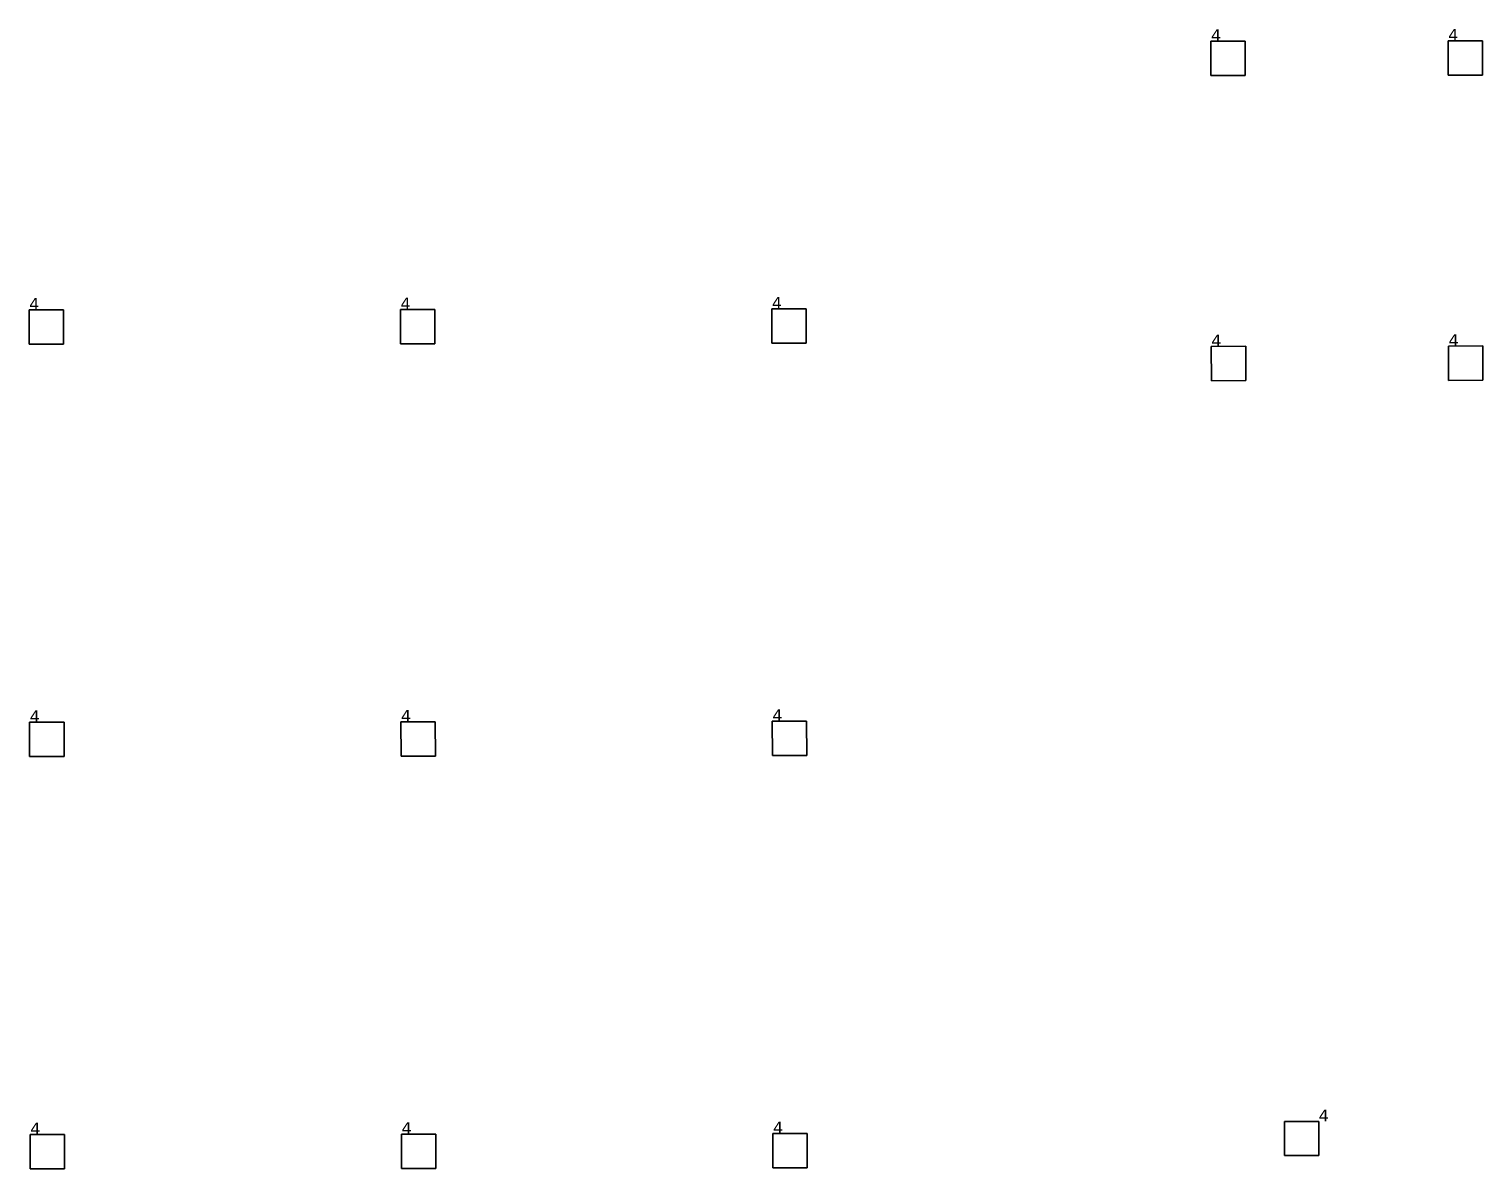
# Model space of a CAD drawing. Header units: inches. Extents: x -3 to 1235, y -1 to 963.
# Drawn here: x 81.75 to 103.97, y 84.53 to 101.96 of the extents above; entities that cross this region are included whole.
import ezdxf

# ---------------------------------------------------------------- set-up
doc = ezdxf.new("R2010")
doc.units = ezdxf.units.IN
doc.header["$MEASUREMENT"] = 0
doc.layers.add('DLX_TERR_LUM', color=7, linetype='Continuous', true_color=0x000000)
doc.layers.add('DLX_TERR_LUMKEY_IDX', color=7, linetype='Continuous', true_color=0x7f7f7f)
doc.styles.add('TableTextStyle', font='')
doc.styles.get('TableTextStyle').set_extended_font_data('VERDANA.TTF')

msp = doc.modelspace()

# ---------------------------------------------------------------- linework, layer by layer
at = {"layer": 'DLX_TERR_LUM'}
for points in [[(99.814, 101.773, 0), (100.34, 101.774, 0)], [(100.34, 101.774, 0), (99.814, 101.773, 0)], [(100.34, 101.774, 0), (99.814, 101.773, 0)], [(99.814, 101.773, 0), (100.34, 101.774, 0)], [(99.815, 101.248, 0), (99.814, 101.773, 0)], [(99.814, 101.773, 0), (99.814, 101.773, 0)], [(99.814, 101.773, 0), (99.815, 101.248, 0)], [(99.814, 101.773, 0), (99.814, 101.773, 0)], [(99.814, 101.773, 0), (99.815, 101.248, 0)], [(99.815, 101.248, 0), (99.814, 101.773, 0)], [(100.34, 101.774, 0), (100.34, 101.774, 0)], [(100.34, 101.774, 0), (100.34, 101.249, 0)], [(100.34, 101.249, 0), (100.34, 101.774, 0)], [(100.34, 101.774, 0), (100.34, 101.774, 0)], [(100.34, 101.249, 0), (100.34, 101.774, 0)], [(100.34, 101.774, 0), (100.34, 101.249, 0)], [(103.44, 101.778, 0), (103.965, 101.779, 0)], [(103.965, 101.779, 0), (103.44, 101.778, 0)], [(103.965, 101.779, 0), (103.44, 101.778, 0)], [(103.44, 101.778, 0), (103.965, 101.779, 0)], [(103.441, 101.253, 0), (103.44, 101.778, 0)], [(103.44, 101.778, 0), (103.44, 101.778, 0)], [(103.44, 101.778, 0), (103.441, 101.253, 0)], [(103.44, 101.778, 0), (103.44, 101.778, 0)], [(103.44, 101.778, 0), (103.441, 101.253, 0)], [(103.441, 101.253, 0), (103.44, 101.778, 0)], [(103.965, 101.779, 0), (103.965, 101.779, 0)], [(103.965, 101.779, 0), (103.966, 101.254, 0)], [(103.966, 101.254, 0), (103.965, 101.779, 0)], [(103.965, 101.779, 0), (103.965, 101.779, 0)], [(103.966, 101.254, 0), (103.965, 101.779, 0)], [(103.965, 101.779, 0), (103.966, 101.254, 0)], [(100.34, 101.249, 0), (99.815, 101.248, 0)], [(99.815, 101.248, 0), (100.34, 101.249, 0)], [(99.815, 101.248, 0), (100.34, 101.249, 0)], [(100.34, 101.249, 0), (99.815, 101.248, 0)], [(99.815, 101.248, 0), (99.815, 101.248, 0)], [(99.815, 101.248, 0), (99.815, 101.248, 0)], [(100.34, 101.249, 0), (100.34, 101.249, 0)], [(100.34, 101.249, 0), (100.34, 101.249, 0)], [(103.966, 101.254, 0), (103.441, 101.253, 0)], [(103.441, 101.253, 0), (103.966, 101.254, 0)], [(103.441, 101.253, 0), (103.966, 101.254, 0)], [(103.966, 101.254, 0), (103.441, 101.253, 0)], [(103.441, 101.253, 0), (103.441, 101.253, 0)], [(103.441, 101.253, 0), (103.441, 101.253, 0)], [(103.966, 101.254, 0), (103.966, 101.254, 0)], [(103.966, 101.254, 0), (103.966, 101.254, 0)], [(81.752, 97.141, 0), (81.751, 97.666, 0)], [(81.751, 97.666, 0), (81.751, 97.666, 0)], [(81.751, 97.666, 0), (81.752, 97.141, 0)], [(81.751, 97.666, 0), (82.276, 97.666, 0)], [(82.276, 97.666, 0), (81.751, 97.666, 0)], [(81.751, 97.666, 0), (81.751, 97.666, 0)], [(82.276, 97.666, 0), (81.751, 97.666, 0)], [(81.751, 97.666, 0), (81.752, 97.141, 0)], [(81.752, 97.141, 0), (81.751, 97.666, 0)], [(81.751, 97.666, 0), (82.276, 97.666, 0)], [(82.276, 97.666, 0), (82.276, 97.666, 0)], [(82.276, 97.666, 0), (82.277, 97.141, 0)], [(82.277, 97.141, 0), (82.276, 97.666, 0)], [(82.276, 97.666, 0), (82.276, 97.666, 0)], [(82.277, 97.141, 0), (82.276, 97.666, 0)], [(82.276, 97.666, 0), (82.277, 97.141, 0)], [(87.427, 97.673, 0), (87.952, 97.674, 0)], [(87.952, 97.674, 0), (87.427, 97.673, 0)], [(87.952, 97.674, 0), (87.427, 97.673, 0)], [(87.427, 97.673, 0), (87.952, 97.674, 0)], [(87.428, 97.148, 0), (87.427, 97.673, 0)], [(87.427, 97.673, 0), (87.427, 97.673, 0)], [(87.427, 97.673, 0), (87.428, 97.148, 0)], [(87.427, 97.673, 0), (87.427, 97.673, 0)], [(87.427, 97.673, 0), (87.428, 97.148, 0)], [(87.428, 97.148, 0), (87.427, 97.673, 0)], [(87.952, 97.674, 0), (87.952, 97.674, 0)], [(87.952, 97.674, 0), (87.953, 97.149, 0)], [(87.953, 97.149, 0), (87.952, 97.674, 0)], [(87.952, 97.674, 0), (87.952, 97.674, 0)], [(87.953, 97.149, 0), (87.952, 97.674, 0)], [(87.952, 97.674, 0), (87.953, 97.149, 0)], [(93.103, 97.681, 0), (93.628, 97.682, 0)], [(93.628, 97.682, 0), (93.103, 97.681, 0)], [(93.628, 97.682, 0), (93.103, 97.681, 0)], [(93.103, 97.681, 0), (93.628, 97.682, 0)], [(93.103, 97.156, 0), (93.103, 97.681, 0)], [(93.103, 97.681, 0), (93.103, 97.681, 0)], [(93.103, 97.681, 0), (93.103, 97.156, 0)], [(93.103, 97.681, 0), (93.103, 97.681, 0)], [(93.103, 97.681, 0), (93.103, 97.156, 0)], [(93.103, 97.156, 0), (93.103, 97.681, 0)], [(93.628, 97.682, 0), (93.628, 97.682, 0)], [(93.628, 97.682, 0), (93.628, 97.157, 0)], [(93.628, 97.157, 0), (93.628, 97.682, 0)], [(93.628, 97.682, 0), (93.628, 97.682, 0)], [(93.628, 97.157, 0), (93.628, 97.682, 0)], [(93.628, 97.682, 0), (93.628, 97.157, 0)], [(82.277, 97.141, 0), (81.752, 97.141, 0)], [(81.752, 97.141, 0), (81.752, 97.141, 0)], [(81.752, 97.141, 0), (82.277, 97.141, 0)], [(81.752, 97.141, 0), (81.752, 97.141, 0)], [(81.752, 97.141, 0), (82.277, 97.141, 0)], [(82.277, 97.141, 0), (81.752, 97.141, 0)], [(82.277, 97.141, 0), (82.277, 97.141, 0)], [(82.277, 97.141, 0), (82.277, 97.141, 0)], [(87.953, 97.149, 0), (87.428, 97.148, 0)], [(87.428, 97.148, 0), (87.953, 97.149, 0)], [(87.428, 97.148, 0), (87.953, 97.149, 0)], [(87.953, 97.149, 0), (87.428, 97.148, 0)], [(87.428, 97.148, 0), (87.428, 97.148, 0)], [(87.428, 97.148, 0), (87.428, 97.148, 0)], [(87.953, 97.149, 0), (87.953, 97.149, 0)], [(87.953, 97.149, 0), (87.953, 97.149, 0)], [(93.628, 97.157, 0), (93.103, 97.156, 0)], [(93.103, 97.156, 0), (93.628, 97.157, 0)], [(93.103, 97.156, 0), (93.628, 97.157, 0)], [(93.628, 97.157, 0), (93.103, 97.156, 0)], [(93.103, 97.156, 0), (93.103, 97.156, 0)], [(93.103, 97.156, 0), (93.103, 97.156, 0)], [(93.628, 97.157, 0), (93.628, 97.157, 0)], [(93.628, 97.157, 0), (93.628, 97.157, 0)], [(99.821, 97.108, 0), (100.346, 97.109, 0)], [(100.346, 97.109, 0), (99.821, 97.108, 0)], [(100.346, 97.109, 0), (99.821, 97.108, 0)], [(99.821, 97.108, 0), (100.346, 97.109, 0)], [(99.822, 96.583, 0), (99.821, 97.108, 0)], [(99.821, 97.108, 0), (99.821, 97.108, 0)], [(99.821, 97.108, 0), (99.822, 96.583, 0)], [(99.821, 97.108, 0), (99.821, 97.108, 0)], [(99.821, 97.108, 0), (99.822, 96.583, 0)], [(99.822, 96.583, 0), (99.821, 97.108, 0)], [(100.346, 97.109, 0), (100.346, 97.109, 0)], [(100.346, 97.109, 0), (100.347, 96.584, 0)], [(100.347, 96.584, 0), (100.346, 97.109, 0)], [(100.346, 97.109, 0), (100.346, 97.109, 0)], [(100.347, 96.584, 0), (100.346, 97.109, 0)], [(100.346, 97.109, 0), (100.347, 96.584, 0)], [(103.447, 97.113, 0), (103.972, 97.114, 0)], [(103.972, 97.114, 0), (103.447, 97.113, 0)], [(103.972, 97.114, 0), (103.447, 97.113, 0)], [(103.447, 97.113, 0), (103.972, 97.114, 0)], [(103.447, 96.588, 0), (103.447, 97.113, 0)], [(103.447, 97.113, 0), (103.447, 97.113, 0)], [(103.447, 97.113, 0), (103.447, 96.588, 0)], [(103.447, 97.113, 0), (103.447, 97.113, 0)], [(103.447, 97.113, 0), (103.447, 96.588, 0)], [(103.447, 96.588, 0), (103.447, 97.113, 0)], [(103.972, 97.114, 0), (103.972, 97.114, 0)], [(103.972, 97.114, 0), (103.972, 96.589, 0)], [(103.972, 96.589, 0), (103.972, 97.114, 0)], [(103.972, 97.114, 0), (103.972, 97.114, 0)], [(103.972, 96.589, 0), (103.972, 97.114, 0)], [(103.972, 97.114, 0), (103.972, 96.589, 0)], [(100.347, 96.584, 0), (99.822, 96.583, 0)], [(99.822, 96.583, 0), (100.347, 96.584, 0)], [(99.822, 96.583, 0), (100.347, 96.584, 0)], [(100.347, 96.584, 0), (99.822, 96.583, 0)], [(99.822, 96.583, 0), (99.822, 96.583, 0)], [(99.822, 96.583, 0), (99.822, 96.583, 0)], [(100.347, 96.584, 0), (100.347, 96.584, 0)], [(100.347, 96.584, 0), (100.347, 96.584, 0)], [(103.972, 96.589, 0), (103.447, 96.588, 0)], [(103.447, 96.588, 0), (103.972, 96.589, 0)], [(103.447, 96.588, 0), (103.972, 96.589, 0)], [(103.972, 96.589, 0), (103.447, 96.588, 0)], [(103.447, 96.588, 0), (103.447, 96.588, 0)], [(103.447, 96.588, 0), (103.447, 96.588, 0)], [(103.972, 96.589, 0), (103.972, 96.589, 0)], [(103.972, 96.589, 0), (103.972, 96.589, 0)], [(81.76, 91.363, 0), (82.285, 91.364, 0)], [(82.285, 91.364, 0), (81.76, 91.363, 0)], [(82.285, 91.364, 0), (81.76, 91.363, 0)], [(81.76, 91.363, 0), (82.285, 91.364, 0)], [(81.76, 90.838, 0), (81.76, 91.363, 0)], [(81.76, 91.363, 0), (81.76, 91.363, 0)], [(81.76, 91.363, 0), (81.76, 90.838, 0)], [(81.76, 91.363, 0), (81.76, 91.363, 0)], [(81.76, 91.363, 0), (81.76, 90.838, 0)], [(81.76, 90.838, 0), (81.76, 91.363, 0)], [(82.285, 91.364, 0), (82.285, 91.364, 0)], [(82.285, 91.364, 0), (82.285, 90.839, 0)], [(82.285, 90.839, 0), (82.285, 91.364, 0)], [(82.285, 91.364, 0), (82.285, 91.364, 0)], [(82.285, 90.839, 0), (82.285, 91.364, 0)], [(82.285, 91.364, 0), (82.285, 90.839, 0)], [(87.436, 90.846, 0), (87.435, 91.371, 0)], [(87.435, 91.371, 0), (87.435, 91.371, 0)], [(87.435, 91.371, 0), (87.436, 90.846, 0)], [(87.435, 91.371, 0), (87.96, 91.371, 0)], [(87.96, 91.371, 0), (87.435, 91.371, 0)], [(87.435, 91.371, 0), (87.435, 91.371, 0)], [(87.96, 91.371, 0), (87.435, 91.371, 0)], [(87.435, 91.371, 0), (87.436, 90.846, 0)], [(87.436, 90.846, 0), (87.435, 91.371, 0)], [(87.435, 91.371, 0), (87.96, 91.371, 0)], [(87.96, 91.371, 0), (87.96, 91.371, 0)], [(87.96, 91.371, 0), (87.961, 90.846, 0)], [(87.961, 90.846, 0), (87.96, 91.371, 0)], [(87.96, 91.371, 0), (87.96, 91.371, 0)], [(87.961, 90.846, 0), (87.96, 91.371, 0)], [(87.96, 91.371, 0), (87.961, 90.846, 0)], [(93.111, 91.378, 0), (93.636, 91.379, 0)], [(93.636, 91.379, 0), (93.111, 91.378, 0)], [(93.636, 91.379, 0), (93.111, 91.378, 0)], [(93.111, 91.378, 0), (93.636, 91.379, 0)], [(93.112, 90.853, 0), (93.111, 91.378, 0)], [(93.111, 91.378, 0), (93.111, 91.378, 0)], [(93.111, 91.378, 0), (93.112, 90.853, 0)], [(93.111, 91.378, 0), (93.111, 91.378, 0)], [(93.111, 91.378, 0), (93.112, 90.853, 0)], [(93.112, 90.853, 0), (93.111, 91.378, 0)], [(93.636, 91.379, 0), (93.636, 91.379, 0)], [(93.636, 91.379, 0), (93.637, 90.854, 0)], [(93.637, 90.854, 0), (93.636, 91.379, 0)], [(93.636, 91.379, 0), (93.636, 91.379, 0)], [(93.637, 90.854, 0), (93.636, 91.379, 0)], [(93.636, 91.379, 0), (93.637, 90.854, 0)], [(82.285, 90.839, 0), (81.76, 90.838, 0)], [(81.76, 90.838, 0), (82.285, 90.839, 0)], [(81.76, 90.838, 0), (82.285, 90.839, 0)], [(82.285, 90.839, 0), (81.76, 90.838, 0)], [(81.76, 90.838, 0), (81.76, 90.838, 0)], [(81.76, 90.838, 0), (81.76, 90.838, 0)], [(82.285, 90.839, 0), (82.285, 90.839, 0)], [(82.285, 90.839, 0), (82.285, 90.839, 0)], [(87.961, 90.846, 0), (87.436, 90.846, 0)], [(87.436, 90.846, 0), (87.436, 90.846, 0)], [(87.436, 90.846, 0), (87.961, 90.846, 0)], [(87.436, 90.846, 0), (87.436, 90.846, 0)], [(87.436, 90.846, 0), (87.961, 90.846, 0)], [(87.961, 90.846, 0), (87.436, 90.846, 0)], [(87.961, 90.846, 0), (87.961, 90.846, 0)], [(87.961, 90.846, 0), (87.961, 90.846, 0)], [(93.637, 90.854, 0), (93.112, 90.853, 0)], [(93.112, 90.853, 0), (93.637, 90.854, 0)], [(93.112, 90.853, 0), (93.637, 90.854, 0)], [(93.637, 90.854, 0), (93.112, 90.853, 0)], [(93.112, 90.853, 0), (93.112, 90.853, 0)], [(93.112, 90.853, 0), (93.112, 90.853, 0)], [(93.637, 90.854, 0), (93.637, 90.854, 0)], [(93.637, 90.854, 0), (93.637, 90.854, 0)], [(100.938, 84.738, 0), (100.938, 85.262, 0)], [(100.938, 85.262, 0), (100.938, 85.262, 0)], [(100.938, 85.262, 0), (100.938, 84.738, 0)], [(100.938, 85.262, 0), (101.462, 85.262, 0)], [(101.462, 85.262, 0), (100.938, 85.262, 0)], [(100.938, 85.262, 0), (100.938, 85.262, 0)], [(100.938, 85.262, 0), (100.938, 84.738, 0)], [(101.462, 85.262, 0), (100.938, 85.262, 0)], [(100.938, 84.738, 0), (100.938, 85.262, 0)], [(100.938, 85.262, 0), (101.462, 85.262, 0)], [(101.462, 85.262, 0), (101.462, 84.738, 0)], [(101.462, 84.738, 0), (101.462, 85.262, 0)], [(101.462, 85.262, 0), (101.462, 85.262, 0)], [(101.462, 85.262, 0), (101.462, 85.262, 0)], [(101.462, 84.738, 0), (101.462, 85.262, 0)], [(101.462, 85.262, 0), (101.462, 84.738, 0)], [(81.768, 85.06, 0), (82.293, 85.061, 0)], [(82.293, 85.061, 0), (81.768, 85.06, 0)], [(82.293, 85.061, 0), (81.768, 85.06, 0)], [(81.768, 85.06, 0), (82.293, 85.061, 0)], [(81.769, 84.535, 0), (81.768, 85.06, 0)], [(81.768, 85.06, 0), (81.768, 85.06, 0)], [(81.768, 85.06, 0), (81.769, 84.535, 0)], [(81.768, 85.06, 0), (81.768, 85.06, 0)], [(81.768, 85.06, 0), (81.769, 84.535, 0)], [(81.769, 84.535, 0), (81.768, 85.06, 0)], [(82.293, 85.061, 0), (82.293, 85.061, 0)], [(82.293, 85.061, 0), (82.294, 84.536, 0)], [(82.294, 84.536, 0), (82.293, 85.061, 0)], [(82.293, 85.061, 0), (82.293, 85.061, 0)], [(82.294, 84.536, 0), (82.293, 85.061, 0)], [(82.293, 85.061, 0), (82.294, 84.536, 0)], [(87.445, 84.543, 0), (87.444, 85.068, 0)], [(87.444, 85.068, 0), (87.444, 85.068, 0)], [(87.444, 85.068, 0), (87.445, 84.543, 0)], [(87.444, 85.068, 0), (87.969, 85.068, 0)], [(87.969, 85.068, 0), (87.444, 85.068, 0)], [(87.444, 85.068, 0), (87.444, 85.068, 0)], [(87.969, 85.068, 0), (87.444, 85.068, 0)], [(87.444, 85.068, 0), (87.445, 84.543, 0)], [(87.445, 84.543, 0), (87.444, 85.068, 0)], [(87.444, 85.068, 0), (87.969, 85.068, 0)], [(87.969, 85.068, 0), (87.969, 85.068, 0)], [(87.969, 85.068, 0), (87.97, 84.543, 0)], [(87.97, 84.543, 0), (87.969, 85.068, 0)], [(87.969, 85.068, 0), (87.969, 85.068, 0)], [(87.97, 84.543, 0), (87.969, 85.068, 0)], [(87.969, 85.068, 0), (87.97, 84.543, 0)], [(93.12, 85.075, 0), (93.645, 85.076, 0)], [(93.645, 85.076, 0), (93.12, 85.075, 0)], [(93.645, 85.076, 0), (93.12, 85.075, 0)], [(93.12, 85.075, 0), (93.645, 85.076, 0)], [(93.12, 84.55, 0), (93.12, 85.075, 0)], [(93.12, 85.075, 0), (93.12, 85.075, 0)], [(93.12, 85.075, 0), (93.12, 84.55, 0)], [(93.12, 85.075, 0), (93.12, 85.075, 0)], [(93.12, 85.075, 0), (93.12, 84.55, 0)], [(93.12, 84.55, 0), (93.12, 85.075, 0)], [(93.645, 85.076, 0), (93.645, 85.076, 0)], [(93.645, 85.076, 0), (93.645, 84.551, 0)], [(93.645, 84.551, 0), (93.645, 85.076, 0)], [(93.645, 85.076, 0), (93.645, 85.076, 0)], [(93.645, 84.551, 0), (93.645, 85.076, 0)], [(93.645, 85.076, 0), (93.645, 84.551, 0)], [(101.462, 84.738, 0), (100.938, 84.738, 0)], [(100.938, 84.738, 0), (100.938, 84.738, 0)], [(100.938, 84.738, 0), (101.462, 84.738, 0)], [(100.938, 84.738, 0), (100.938, 84.738, 0)], [(100.938, 84.738, 0), (101.462, 84.738, 0)], [(101.462, 84.738, 0), (100.938, 84.738, 0)], [(101.462, 84.738, 0), (101.462, 84.738, 0)], [(101.462, 84.738, 0), (101.462, 84.738, 0)], [(82.294, 84.536, 0), (81.769, 84.535, 0)], [(81.769, 84.535, 0), (82.294, 84.536, 0)], [(81.769, 84.535, 0), (82.294, 84.536, 0)], [(82.294, 84.536, 0), (81.769, 84.535, 0)], [(81.769, 84.535, 0), (81.769, 84.535, 0)], [(81.769, 84.535, 0), (81.769, 84.535, 0)], [(82.294, 84.536, 0), (82.294, 84.536, 0)], [(82.294, 84.536, 0), (82.294, 84.536, 0)], [(87.97, 84.543, 0), (87.445, 84.543, 0)], [(87.445, 84.543, 0), (87.445, 84.543, 0)], [(87.445, 84.543, 0), (87.97, 84.543, 0)], [(87.445, 84.543, 0), (87.445, 84.543, 0)], [(87.445, 84.543, 0), (87.97, 84.543, 0)], [(87.97, 84.543, 0), (87.445, 84.543, 0)], [(87.97, 84.543, 0), (87.97, 84.543, 0)], [(87.97, 84.543, 0), (87.97, 84.543, 0)], [(93.645, 84.551, 0), (93.12, 84.55, 0)], [(93.12, 84.55, 0), (93.645, 84.551, 0)], [(93.12, 84.55, 0), (93.645, 84.551, 0)], [(93.645, 84.551, 0), (93.12, 84.55, 0)], [(93.12, 84.55, 0), (93.12, 84.55, 0)], [(93.12, 84.55, 0), (93.12, 84.55, 0)], [(93.645, 84.551, 0), (93.645, 84.551, 0)], [(93.645, 84.551, 0), (93.645, 84.551, 0)]]:
    msp.add_polyline3d(points, dxfattribs=at)

# ---------------------------------------------------------------- texts
at = {"layer": 'DLX_TERR_LUMKEY_IDX', "style": 'TableTextStyle'}
for p in [(99.814, 101.773), (103.44, 101.778), (81.751, 97.666), (87.427, 97.673), (93.103, 97.681), (99.821, 97.108), (103.447, 97.113), (93.111, 91.378), (81.76, 91.363), (87.435, 91.371), (101.462, 85.262), (81.768, 85.06), (87.444, 85.068), (93.12, 85.075)]:
    msp.add_text('4', height=0.18, dxfattribs=at).set_placement(p)

doc.saveas('drawing.dxf')
